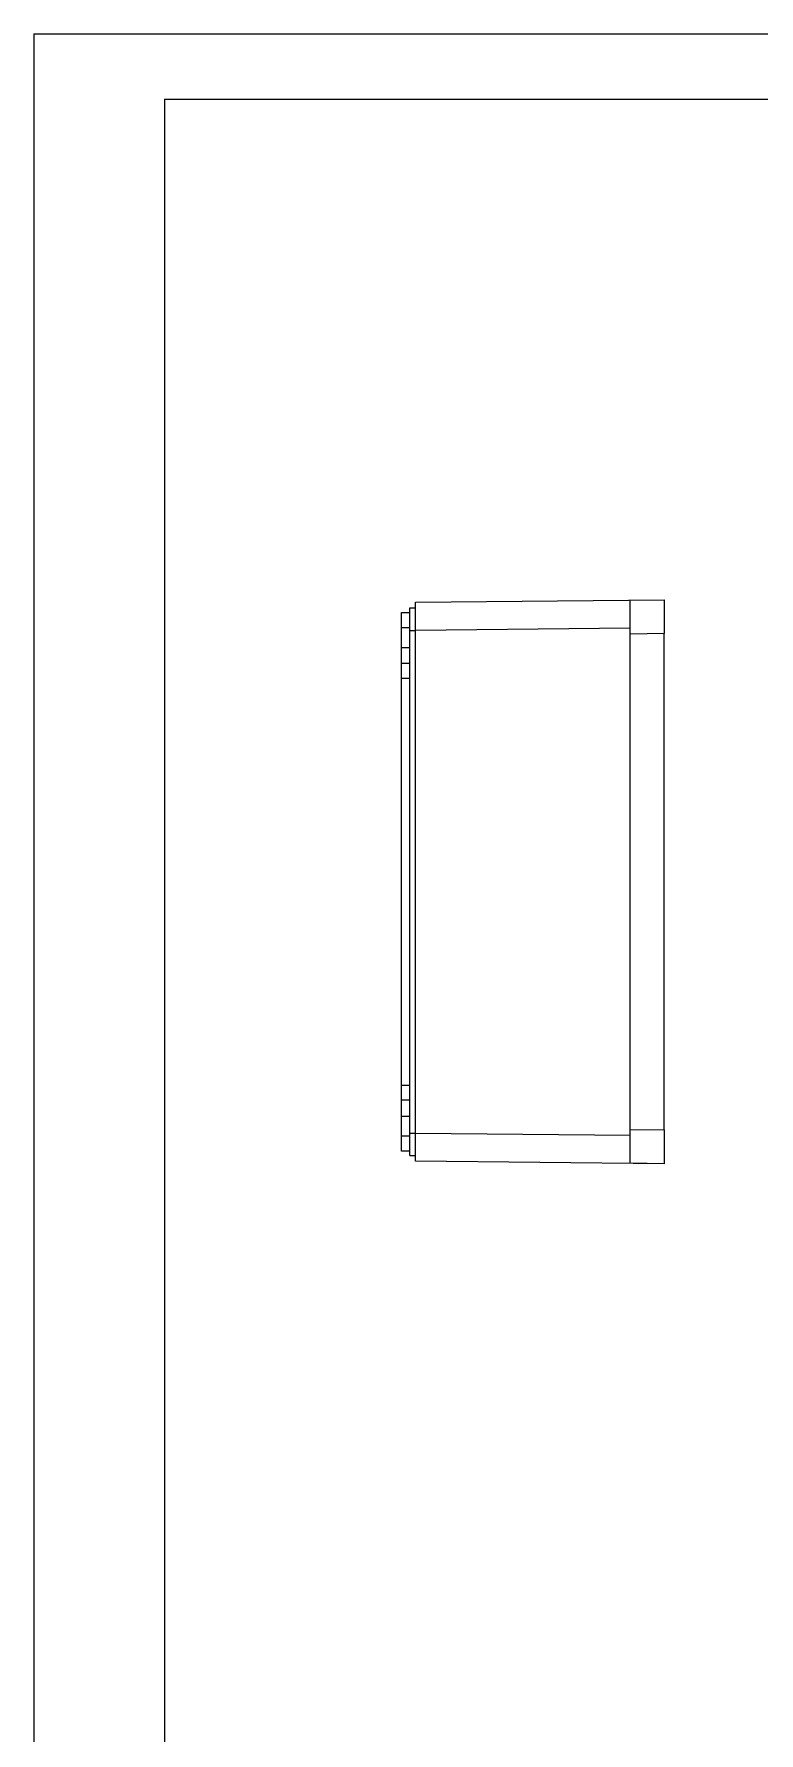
# Model space of a CAD drawing. Header units: inches. Extents: x -1263 to -64, y 346 to 832.
# Drawn here: x -750.7 to -622.3, y 530.7 to 831.6 of the extents above; entities that cross this region are included whole.
import ezdxf

# ---------------------------------------------------------------- set-up
doc = ezdxf.new("R2010")
doc.units = ezdxf.units.IN

msp = doc.modelspace()

# ---------------------------------------------------------------- linework, layer by layer
for p, q in [((-750.672, 831.561), (-64.132, 831.561)), ((-750.672, 831.561), (-750.672, 346.129)), ((-727.556, 820.003), (-75.69, 820.003)), ((-727.556, 820.003), (-727.556, 357.687))]:
    msp.add_line(p, q)
at = {"color": 7, "linetype": 'Continuous', "lineweight": 15}
for p, q in [((-683.103, 730.913), (-639.103, 731.374)), ((-645.103, 731.269), (-639.103, 731.374)), ((-645.103, 725.269), (-645.103, 731.269)), ((-639.103, 731.374), (-639.103, 725.373)), ((-685.603, 729.113), (-684.103, 729.113)), ((-685.603, 726.413), (-685.603, 729.113)), ((-684.103, 729.913), (-683.103, 729.913)), ((-683.103, 725.914), (-683.103, 730.913)), ((-684.103, 726.413), (-685.603, 726.413)), ((-685.603, 722.913), (-685.603, 726.413)), ((-684.103, 725.914), (-683.103, 725.914)), ((-684.103, 636.913), (-684.103, 725.914)), ((-645.103, 726.312), (-683.103, 725.914)), ((-683.103, 636.913), (-683.103, 725.914)), ((-639.103, 725.373), (-645.103, 725.269)), ((-645.103, 637.558), (-645.103, 725.269)), ((-639.103, 637.454), (-639.103, 725.373)), ((-685.603, 722.913), (-684.103, 722.913)), ((-685.603, 720.113), (-685.603, 722.913)), ((-685.603, 720.113), (-684.103, 720.113)), ((-685.603, 717.413), (-685.603, 720.113)), ((-684.103, 717.413), (-685.603, 717.413)), ((-685.603, 645.413), (-685.603, 717.413)), ((-685.603, 645.413), (-684.103, 645.413)), ((-685.603, 642.713), (-685.603, 645.413)), ((-684.103, 642.713), (-685.603, 642.713)), ((-685.603, 639.913), (-685.603, 642.713)), ((-685.603, 639.913), (-684.103, 639.913)), ((-685.603, 636.414), (-685.603, 639.913)), ((-685.603, 636.414), (-684.103, 636.414)), ((-685.603, 633.714), (-685.603, 636.414)), ((-684.103, 636.913), (-683.103, 636.913)), ((-683.103, 631.913), (-683.103, 636.913)), ((-683.103, 636.913), (-645.103, 636.515)), ((-645.103, 637.558), (-639.103, 637.454)), ((-645.103, 631.557), (-645.103, 637.558)), ((-639.103, 637.454), (-639.103, 631.453)), ((-684.103, 633.714), (-685.603, 633.714)), ((-684.103, 632.913), (-683.103, 632.913)), ((-639.103, 631.453), (-683.103, 631.913)), ((-639.103, 631.453), (-645.103, 631.557))]:
    msp.add_line(p, q, dxfattribs=at)
for points in [[(-684.103, 725.914), (-684.103, 726.178), (-684.103, 726.437), (-684.103, 726.948), (-684.103, 727.202), (-684.103, 727.686), (-684.103, 727.916), (-684.103, 728.351), (-684.103, 728.556), (-684.103, 728.925), (-684.103, 729.091), (-684.103, 729.383), (-684.103, 729.508), (-684.103, 729.707), (-684.103, 729.784), (-684.103, 729.887), (-684.103, 729.913), (-684.103, 729.913)], [(-684.103, 632.913), (-684.103, 632.913), (-684.103, 632.939), (-684.103, 633.041), (-684.103, 633.118), (-684.103, 633.318), (-684.103, 633.441), (-684.103, 633.731), (-684.103, 633.899), (-684.103, 634.268), (-684.103, 634.469), (-684.103, 634.906), (-684.103, 635.139), (-684.103, 635.62), (-684.103, 635.871), (-684.103, 636.388), (-684.103, 636.649), (-684.103, 636.913)]]:
    msp.add_open_spline(points, degree=3, knots=[0, 0, 0, 0, 0.125, 0.125, 0.25, 0.25, 0.375, 0.375, 0.5, 0.5, 0.625, 0.625, 0.75, 0.75, 0.875, 0.875, 1, 1, 1, 1], dxfattribs=at)

doc.saveas('drawing.dxf')
